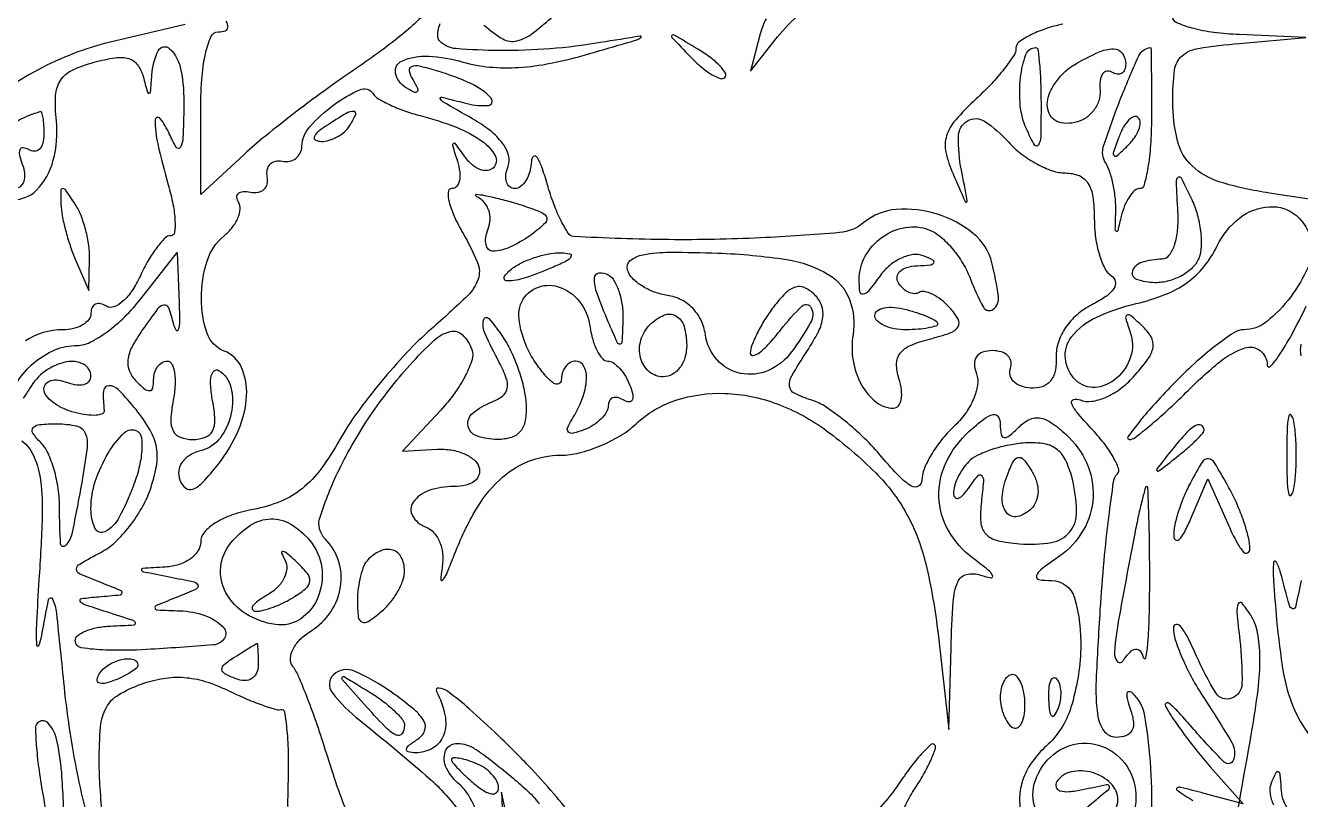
# Model space of a CAD drawing. Extents: x 21 to 741, y 101 to 447.
# Drawn here: x 573.8 to 655.2, y 359 to 408.4 of the extents above; entities that cross this region are included whole.
import ezdxf

# ---------------------------------------------------------------- set-up
doc = ezdxf.new("R2010")
doc.units = 0

msp = doc.modelspace()

# ---------------------------------------------------------------- linework, layer by layer
for points in [[(656.833338, 397.152787), (653.166669, 397.715155, -0.033925), (650.020887, 398.418652, -0.118347), (648.231458, 399.45139, -0.144126), (647.301645, 401.054892, -0.059872), (647, 403.564947, -0.030278), (647.1216, 405.571146, -0.185333), (647.598849, 406.471127, -0.142118), (648.629816, 406.949405, -0.015549), (651.25, 407.267795), (655.5, 407.650586), (651.25, 407.825293, -0.021579), (649.62123, 407.962818, -0.034216), (648.248438, 408.235086, -0.037502), (647.253982, 408.585926, -0.297505), (647, 408.975, -0.295966), (647.219351, 409.313108, -0.075756), (647.879155, 409.494697, -0.05128), (648.862969, 409.509332, -0.027457), (650.067131, 409.336574, 0.046482), (651.664783, 409.16901, 0.065072), (653.088419, 409.338299, 0.06126), (654.483002, 409.880306, 0.035912), (655.997899, 410.840326, -0.009535)], [(600.020911, 410.070081, -0.061221), (598.128183, 408.061488, -0.025234), (595.129679, 405.818038, 0.008704), (593.155766, 404.440514, 0.006731), (591.052156, 402.873763, 0.006812), (589.127338, 401.357432, 0.016209), (587.75, 400.165689), (585, 397.625818), (585, 402.812909, -0.016936), (585.072656, 404.957345, -0.036358), (585.304098, 406.594689, -0.048042), (585.654342, 407.691414, -0.299957), (586.122445, 408, 0.085273), (586.569776, 408.07685, 0.30398), (586.734774, 408.298312, 0.159621), (586.632253, 408.673916, 0.02743)], [(603.070452, 408.436242, 0.051364), (604.272102, 407.554704, 0.19687), (605.17231, 407.426448, 0.107986), (606.228628, 407.952941, 0.010753), (608.405469, 409.782857, -0.017302)], [(621.062641, 408.830649, 0.061209), (620.691414, 407.88323), (620.079885, 405.5), (621.789942, 407.675151, -0.055827), (623.243991, 409.151479, -0.098139)], [(584, 408.473302), (579.147247, 407.320564, 0.03444), (576.894806, 406.618684, 0.029422), (574.633966, 405.582496, 0.029531), (572.519844, 404.293223, 0.035534)], [(640, 408.5, 0.026306), (638.850912, 408.183459, 0.038165), (637.88125, 407.776122, 0.042944), (637.190631, 407.343307, 0.235498), (637, 406.961014, -0.146643), (636.857595, 406.485906, -0.020758), (636.254684, 405.648364, -0.022185), (635.434323, 404.69355, -0.017243), (634.462752, 403.728269, 0.02582), (633.135435, 402.363532, 0.105589), (632.574927, 401.360232, 0.130028), (632.533229, 400.330374, 0.048063), (632.985753, 398.9378, 0.000684), (633.754633, 397.176522, 0.422022), (633.847357, 397.141713, 0.343131), (633.898185, 397.241737, 0.000624), (633.51933, 399.188715, -0.052473), (633.329928, 401.321246, -0.259987), (633.911917, 402.326075, -0.290726), (635.002777, 402.294706, -0.06023), (636.521341, 400.976419, 0.045339), (637.341976, 400.220128, 0.038979), (638.326536, 399.580573, 0.040821), (639.319381, 399.141276, 0.083939), (640.154988, 399, -0.096866), (641.022878, 398.830269, -0.157343), (641.593164, 398.351496, -0.107963), (641.907631, 397.476978, -0.032537), (642, 396.059017, 0.034102), (642.080239, 394.883915, 0.039072), (642.319734, 393.784341, 0.04276), (642.669339, 392.90401, 0.139322), (643.088456, 392.445331, -0.211194), (643.339186, 392.079586, -0.196615), (643.247019, 391.633166, -0.094719), (642.738387, 391.119782, -0.032907), (641.838456, 390.585969, 0.05987), (640.898037, 389.957409, 0.065482), (640.1652, 389.140548, 0.070156), (639.70724, 388.217077, 0.08869), (639.571277, 387.275267, -0.057077), (639.496933, 386.353572, -0.124014), (639.195735, 385.715915, -0.147082), (638.669333, 385.362946, -0.09372), (637.931147, 385.28014, -0.068061), (637.308943, 385.413473, -0.10799), (636.849707, 385.702774, -0.139366), (636.625, 386.098397, -0.152671), (636.652902, 386.537861, 0.140118), (636.690758, 386.967006, 0.152547), (636.492917, 387.33508, 0.121383), (636.074011, 387.582358, 0.073046), (635.5, 387.666667, 0.080046), (634.876986, 387.566284, 0.164155), (634.486405, 387.272488, 0.163757), (634.353095, 386.801531, 0.079573), (634.483506, 386.182386, -0.133673), (634.554765, 385.476701, -0.060746), (634.29047, 384.579511, -0.053904), (633.759465, 383.642388, -0.049426), (633.026539, 382.810098, 0.036463), (632.251058, 381.974128, 0.035214), (631.595296, 381.024972, 0.03732), (631.140777, 380.10662, 0.096542), (631, 379.38432, -0.273905), (630.781351, 379.01513, -0.263329), (630.344924, 379.021049, -0.069478), (629.56675, 379.634102, -0.016325), (628.45608, 380.869827, 0.024392), (627.339738, 382.072274, 0.022977), (626.089969, 383.185758, 0.023634), (624.891652, 384.06792, 0.070114), (623.973548, 384.508395, -0.035944), (622.871587, 384.947496, -0.260957), (622.55729, 385.397932, -0.158571), (622.702295, 386.059324, -0.012423), (623.666122, 387.61319, 0.026951), (624.400116, 388.877045, 0.085017), (624.691124, 389.809089, 0.127301), (624.599966, 390.563625, 0.103348), (624.1524, 391.2476, 0.090622), (623.526537, 391.680059, 0.182242), (622.936082, 391.717526, 0.124024), (622.307229, 391.337192, 0.033148), (621.53555, 390.446253, 0.022049), (620.971446, 389.627738, 0.023358), (620.49318, 388.777962, 0.023791), (620.152569, 388.011845, 0.090549), (620.054039, 387.5, 0.471792), (620.229146, 387.352896, 0.118994), (620.621719, 387.528125, 0.044642), (621.248451, 388.107231, 0.017964), (622, 389, -0.033638), (623.352414, 390.508024, -0.512312), (623.940007, 390.404494, -0.247857), (623.905584, 389.459906, -0.027263), (622.683903, 387.582389, -0.132578), (621.214354, 386.40418, -0.154359), (619.440571, 386.215653, -0.162026), (617.941992, 387.077016, -0.147513), (617.188507, 388.698723, 0.075617), (616.913985, 389.608754, 0.082084), (616.386179, 390.367592, 0.083163), (615.648914, 390.908902, 0.080377), (614.766835, 391.188507, -0.05282), (613.927773, 391.404631, -0.052382), (613.150102, 391.792166, -0.057217), (612.544627, 392.283079, -0.114726), (612.226294, 392.8061, -0.310505), (612.40142, 393.406439, -0.125482), (613.21505, 393.784689, -0.046321), (614.91849, 393.943455, -0.009108), (617.994107, 393.888531, -0.028637), (622.381051, 393.477908, -0.098306), (625.059402, 392.510629, -0.167374), (626.383876, 390.927167, -0.132594), (626.610806, 388.693473, 0.081935), (626.61263, 387.037392, 0.084663), (627.148773, 385.489965, 0.098883), (628.073466, 384.391193, 0.170136), (629.189832, 384, 0.230802), (629.500764, 384.151603, 0.120915), (629.681555, 384.553403, 0.078265), (629.697349, 385.16209, 0.044294), (629.536841, 385.883925, -0.075537), (629.388768, 386.822075, -0.167463), (629.617786, 387.499319, -0.129532), (630.272706, 388.002617, -0.037942), (631.486974, 388.407375, 0.020955), (632.814831, 388.800457, 0.170136), (633.305767, 389.186819, 0.280539), (633.315561, 389.67703, 0.054791), (632.767521, 390.418489, 0.039383), (632.232274, 390.913224, 0.052414), (631.67232, 391.26634, 0.063413), (631.170648, 391.438869, 0.189218), (630.819098, 391.378728, -0.147721), (630.511078, 391.300035, -0.097739), (630.153703, 391.386752, -0.081665), (629.801072, 391.625872, -0.064684), (629.510081, 391.983688, -0.167593), (629.421875, 392.375422, -0.180003), (629.597874, 392.724649, -0.118685), (630.043559, 392.974841, -0.057977), (630.690983, 393.078947, 0.011652), (631.543348, 393.13607, 0.235345), (631.757949, 393.268381, 0.442953), (631.708796, 393.440651, 0.020591), (631.0872, 393.716547, 0.129059), (630.447233, 393.79362, 0.07409), (629.696607, 393.573907, 0.065806), (628.953858, 393.104003, 0.061055), (628.3372, 392.44647, -0.010228), (627.590971, 391.468567, -0.17847), (627.254552, 391.264478, -0.43331), (627.049316, 391.412772, -0.03184), (627, 392.186426, -0.127069), (627.388286, 393.689616, -0.111106), (628.469613, 394.905553, -0.113087), (629.950105, 395.52697, -0.135468), (631.449856, 395.380868, -0.085471), (632.171252, 394.951443, -0.041019), (632.932315, 394.184185, -0.03909), (633.614767, 393.230698, -0.044969), (634.104583, 392.224927, 0.034275), (634.928274, 390.437614, 0.460455), (635.550566, 390.306667, 0.269467), (635.885043, 391.123297, 0.02706), (635.467562, 393.273222, 0.160304), (634.296558, 395.125297, 0.096545), (631.989918, 396.375236, 0.095813), (629.366353, 396.673118, 0.154906), (627.30216, 395.835807, -0.152975), (625.742671, 395.19636, -0.009531), (620.70641, 394.861101, -0.014104), (614.849475, 394.748615, -0.012651), (608.778592, 394.95695, -0.239112), (608.445618, 395.151604, -0.026382), (607.993441, 395.942042, -0.027607), (607.530743, 397.001774, -0.018846), (607.11878, 398.25, 0.014585), (606.749517, 399.401731, 0.065507), (606.42954, 400.03125, 0.469602), (606.223498, 400.050185, 0.185298), (606.090188, 399.75, -0.053002), (605.983938, 399.080528, -0.070318), (605.741962, 398.514063, -0.087654), (605.4081, 398.132615, -0.170875), (605.031385, 398, -0.174272), (604.708276, 398.116145, -0.149505), (604.508125, 398.419104, -0.104646), (604.471833, 398.880576, -0.059159), (604.61026, 399.426736, 0.165453), (604.637131, 400.12486, 0.088953), (604.244909, 400.902965, 0.065483), (603.460312, 401.703859, 0.036902), (602.328875, 402.46327, -0.001381), (600.45096, 403.538793, -0.18149), (600.285021, 403.740324, -0.59377), (600.373308, 403.836649, -0.002807), (602, 403.424139, 0.085271), (603.348647, 403.31081, 0.620153), (603.526998, 403.764857, 0.101912), (602.272385, 404.682977, 0.033633), (600.124771, 405.494739, 0.016038), (598.967252, 405.805231, 0.140294), (598.441768, 405.779582, 0.390349), (598.29436, 405.509073, 0.077202), (598.529279, 404.952625, -0.021123), (598.839479, 404.399795, -0.315004), (598.809928, 404.191958, -0.33244), (598.609156, 404.155975, -0.022259), (598.067376, 404.458359, -0.205517), (597.430463, 405.366094, -0.353926), (597.827951, 406.141119, -0.118545), (599.522805, 406.450547, -0.056031), (601.727946, 406.078024, 0.04694), (603.429067, 405.758817, 0.038587), (605.277425, 405.731938, 0.033688), (607.339363, 406.001393, 0.021528), (609.687619, 406.576904, 0.000582), (612.798818, 407.486912, 0.113249), (613.082593, 407.646114, 0.746469), (613.042044, 407.730385, 0.001116), (610.5, 407.313923, -0.021523), (607.281902, 406.920724, -0.021838), (604.057542, 406.808235, -0.017571), (601.29035, 406.929887, -0.17844), (600.262692, 407.403975, -0.167406), (600.136123, 407.66356, -0.067385), (600.141177, 408.063372, -0.056513), (600.265737, 408.531391, -0.045169)], [(573.046925, 397.313412, 0.214959), (574.528687, 397.9005, 0.13041), (575.598862, 399.810435, 0.087352), (575.792814, 402.320586, -0.034897), (575.74827, 403.946974, -0.132932), (576.052073, 404.906278, -0.142179), (576.784546, 405.545239, -0.042072), (578.196107, 406.061712, -0.028899), (579.552058, 406.349139, -0.109044), (580.413143, 406.292112, -0.165346), (580.970503, 405.90166, -0.09338), (581.330105, 405.149103, 0.003603), (581.60323, 404.149604, 0.387008), (581.712972, 404.081056, 0.340065), (581.806267, 404.184259, 0.003309), (581.883999, 405.25, -0.096391), (582.293904, 406.801, -0.512481), (583.019282, 406.927807, -0.155478), (583.742957, 405.56519, -0.049657), (583.929715, 403.25, -0.0061), (583.867938, 401.254037, -0.111763), (583.702248, 400.645286, -0.581805), (583.444099, 400.637905, -0.034928), (583, 401.5, 0.068473), (582.403394, 402.489469, 0.699231), (582.098374, 402.385351, 0.062081), (582.256376, 400.850329, 0.013182), (582.930194, 398.243398, -0.020735), (583.23174, 396.99952, -0.036747), (583.361051, 395.952748, -0.046431), (583.328733, 395.207639, -0.374878), (583.090709, 395, 0.200447), (582.72176, 394.845899, 0.03294), (582.204973, 394.249061, 0.031812), (581.658561, 393.422615, 0.023267), (581.156262, 392.443612, -0.03967), (580.637532, 391.509297, -0.063271), (580.041143, 390.818938, -0.088752), (579.464256, 390.461357, -0.237156), (578.995747, 390.502629, 0.083047), (578.615294, 390.658065, 0.161702), (578.292501, 390.626172, 0.181969), (578.077886, 390.414239, 0.108342), (578, 390.059017, -0.166206), (577.861892, 389.65502, -0.095335), (577.47125, 389.311086, -0.076258), (576.888489, 389.078606, -0.056901), (576.2, 389, 0.147081), (573.815588, 388.283085, 0.159991)], [(573.346462, 385.728159, -0.079618), (574.334384, 386.872822, -0.075171), (575.702674, 387.711359, -0.10027), (577.127522, 388, 0.120247), (577.950162, 388.200742, 0.038249), (579.029813, 388.870355, 0.035658), (580.16134, 389.829041, 0.032962), (581.177522, 390.96291), (583.5, 393.92582), (583.623159, 390.71291, -0.009669), (583.644947, 389.564884, -0.060972), (583.573758, 388.985001, -0.661329), (583.443566, 388.964224, -0.078561), (583.282038, 389.342413, 0.024046), (582.962523, 390.394145, 0.363411), (582.656527, 390.573693, 0.191772), (582.2538, 390.32929, 0.008846), (581.293149, 389.008142, 0.03152), (580.62555, 387.91434, 0.090601), (580.360158, 387.069185, 0.128489), (580.453879, 386.363424, 0.099779), (580.884271, 385.715729, 0.024328), (581.430958, 385.219801, 0.193225), (581.75, 385.118882, 0.329629), (581.94269, 385.285248, 0.055496), (582, 385.8, -0.070073), (582.064592, 386.258622, -0.08589), (582.253015, 386.6475, -0.100137), (582.532871, 386.907499, -0.138125), (582.861328, 387, -0.285831), (583.156008, 386.816555, -0.076393), (583.329256, 386.265625, -0.053628), (583.365641, 385.458177, -0.031701), (583.244751, 384.5, 0.033042), (583.093704, 383.276412, 0.131269), (583.245919, 382.541678, 0.192569), (583.700294, 382.139132, 0.086341), (584.5, 382, 0.085981), (585.29738, 382.13814, 0.191187), (585.752632, 382.538148, 0.132054), (585.907386, 383.265992, 0.033962), (585.761034, 384.469738, -0.027972), (585.638968, 385.382426, -0.068119), (585.678915, 386.058668, -0.162929), (585.865537, 386.386091, -0.332306), (586.144457, 386.410721, -0.198546), (586.926732, 385.326981, -0.110676), (586.947868, 383.672895, -0.10615), (586.253423, 382.114439, -0.172769), (585.069197, 381.307844, 0.065562), (584.328489, 381.006213, 0.105844), (583.82246, 380.554673, 0.12759), (583.60288, 380.000946, 0.123149), (583.675887, 379.402241, 0.13228), (584.043304, 378.897726, 0.274286), (584.508645, 378.830764, 0.109598), (585.145245, 379.276464, 0.018788), (586.106691, 380.408506, 0.064444), (587.408827, 382.59164, 0.088921), (587.931876, 384.808315, 0.119586), (587.599327, 386.598248, 0.198199), (586.5, 387.638374, -0.222185), (585.414344, 388.764458, -0.082274), (585.041986, 390.991371, -0.076838), (585.407881, 393.381983, -0.144193), (586.48899, 394.990862, 0.052224), (587.016802, 395.53115, 0.065679), (587.375113, 396.131356, 0.079431), (587.518711, 396.697276, 0.162288), (587.41466, 397.138083, -0.116912), (587.306885, 397.462427, -0.245286), (587.405837, 397.701093, -0.168168), (587.707182, 397.815716, -0.058776), (588.17567, 397.774777, 0.093083), (588.661871, 397.765562, 0.143575), (589.037541, 397.947903, 0.151664), (589.242209, 398.295078, 0.107674), (589.25, 398.75, -0.095813), (589.247092, 399.207647, -0.145376), (589.427273, 399.559375, -0.150247), (589.764818, 399.748355, -0.10457), (590.204545, 399.75, 0.099751), (590.667519, 399.747315, 0.115596), (591.068608, 399.92798, 0.116962), (591.344436, 400.26592, 0.10388), (591.454545, 400.706953, -0.174995), (591.953205, 401.940636, -0.050722), (593.494743, 403.344897, -0.054188), (595.149507, 404.312678, -0.366305), (595.993666, 404.068729, 0.112132), (596.345858, 403.733825, 0.024874), (597.085639, 403.341917, 0.024651), (598.00581, 402.965671, 0.021581), (599, 402.662811, -0.030322), (601.307268, 401.915661, -0.061555), (602.981401, 401.008135, -0.113876), (603.778776, 400.10688, -0.332206), (603.666667, 399.333333, -0.172858), (603.289462, 399.154338, -0.117198), (602.813543, 399.217816, -0.088638), (602.306565, 399.523607, -0.059034), (601.851295, 400.02896, 0.004356), (601.254546, 400.857659, 0.384177), (601.116775, 400.886219, 0.347138), (601.062404, 400.747431, 0.00409), (601.374283, 399.75, -0.046583), (601.522889, 399.079574, -0.082047), (601.500996, 398.514063, -0.125595), (601.319905, 398.141369, -0.220631), (601.015126, 398, 0.397956), (600.786792, 397.78407, 0.075797), (600.846677, 397.158791, 0.045621), (601.171196, 396.235419, 0.022974), (601.736554, 395.136309, -0.0303), (602.656452, 393.28167, -0.182535), (602.697409, 392.225643, -0.121956), (602.035441, 391.181529, -0.010626), (599.70142, 389.042706, 0.024195), (598.136153, 387.52821, 0.015731), (596.472592, 385.639277, 0.015826), (594.961967, 383.688571, 0.028821), (593.875453, 381.992188, -0.030734), (592.664055, 380.116643, -0.064195), (591.464559, 378.862535, -0.072801), (590.091623, 378.050543, -0.050869), (588.364077, 377.540478, 0.035213), (587.010264, 377.186355, 0.057255), (585.936605, 376.680077, 0.075106), (585.235153, 376.083305, 0.180918), (585, 375.454687, -0.148248), (584.828352, 374.888487, -0.09192), (584.339915, 374.386811, -0.077024), (583.611346, 374.0243, -0.061955), (582.75, 373.863818, 0.002004), (581.281131, 373.769005, 0.508927), (581.221543, 373.674129, 0.253112), (581.351401, 373.566018, 0.001378), (583, 373.239213, -0.005494), (584.581263, 372.912205, -0.251892), (584.82509, 372.703293, -0.399515), (584.727165, 372.465962, -0.009146), (583.5, 371.94568, 0.003166), (582.168045, 371.399668, 0.362262), (582.086643, 371.243429, 0.34026), (582.225912, 371.126113, 0.00301), (583.690983, 371.070285, -0.077373), (585.266956, 370.772899, -0.11491), (586.444858, 370.018295, -0.346293), (586.51824, 369.325179, -0.236782), (585.809017, 368.895663, -0.00533), (581.54239, 368.601321, -0.022085), (578.960079, 368.565025, -0.032639), (577.378413, 368.71632, -0.367914), (577, 369.160977, -0.230808), (577.160427, 369.489997, -0.067152), (577.660938, 369.782818, -0.052463), (578.388325, 370.00021, -0.035343), (579.25, 370.09968, 0.003158), (580.746331, 370.175444, 0.47836), (580.833864, 370.297662, 0.25058), (580.685939, 370.452707, 0.001977), (579, 371, -0.004695), (577.559989, 371.476127, -0.193978), (577.316522, 371.686204, -0.520046), (577.40432, 371.853448, -0.010872), (578.5, 371.970605, 0.003213), (579.877383, 372.096578, 0.37912), (579.989998, 372.217847, 0.312397), (579.889553, 372.370516, 0.002708), (578.522304, 372.913242, -0.01167), (577.261509, 373.44006, -0.316856), (577.086187, 373.733896, -0.247791), (577.288347, 374.055255, -0.008019), (578.66712, 374.821848, 0.066955), (579.551535, 375.460083, 0.036537), (580.454404, 376.451002, 0.035659), (581.239347, 377.611732, 0.047007), (581.770939, 378.772761, 0.038288), (582.176628, 380.304623, 0.088979), (582.182384, 381.48841, 0.088976), (581.776328, 382.600414, 0.038284), (580.876123, 383.904654, 0.020372), (579.76376, 385.169363, 0.211662), (579.138428, 385.427502, 0.395157), (578.792124, 385.086066, 0.042326), (578.847392, 383.85256, -0.33393), (578.729667, 383.644639, -0.085271), (578.329425, 383.546313, -0.053304), (577.713827, 383.568327, -0.028389), (576.965813, 383.719191, -0.044379), (576.213629, 383.989061, -0.055066), (575.577458, 384.373172, -0.065214), (575.142067, 384.80688, -0.165767), (575, 385.22362, -0.179936), (575.122333, 385.552548, -0.148301), (575.440625, 385.753976, -0.102119), (575.925703, 385.786151, -0.057339), (576.5, 385.638374, 0.055937), (577.074366, 385.488865, 0.100118), (577.559375, 385.516384, 0.147206), (577.877514, 385.710807, 0.184534), (578, 386.031385, 0.280976), (577.532586, 386.797487, 0.169573), (576.444813, 386.949882, 0.107418), (575.08464, 386.357455, 0.105032), (574.080099, 385.25, -0.02502), (573.684573, 384.642917, -0.089031)], [(645.658207, 357.641955, 0.023487), (645.607588, 361.011481, 0.02599), (645.22263, 364.374964, 0.170103), (644.416009, 365.841328, 0.204689), (644.20471, 365.913021, 0.364072), (644.081609, 365.792453, 0.088082), (644.1136, 365.384339, 0.022649), (644.309286, 364.75, -0.053624), (644.497594, 363.971643, -0.154566), (644.401255, 363.431432, -0.188527), (644.031838, 363.110726, -0.085772), (643.391122, 363, -0.248689), (642.626742, 363.405249, -0.118615), (642.223657, 364.477141, -0.041676), (642.136786, 366.633782, -0.005732), (642.381901, 371.126061, -0.005868), (642.627476, 374.279855, -0.008789), (642.922567, 377.026581, -0.004488), (643.231975, 379.329131, -0.16211), (643.46854, 379.801874, 0.29516), (643.545433, 380.160209, 0.03991), (643.20009, 380.889176, 0.035578), (642.599634, 381.779551, 0.022438), (641.782673, 382.731334, -0.014232), (640.904008, 383.721658, -0.081731), (640.54806, 384.323403, -0.454294), (640.665349, 384.547723, -0.151798), (641.086623, 384.520254, 0.126752), (641.825803, 384.435435, 0.067451), (642.718495, 384.685006, 0.058476), (643.646019, 385.221167, 0.04861), (644.489467, 385.988362, 0.024494), (645.422069, 387.126219, 0.119254), (645.744494, 387.888359, 0.177685), (645.618403, 388.54802, 0.070849), (645.029193, 389.273629, 0.011065), (644.313685, 389.90776, 0.32376), (644.083883, 389.92545, 0.340313), (644.003634, 389.71567, 0.011611), (644.29338, 388.823113, -0.16229), (644.317059, 387.279649, -0.136697), (643.419733, 385.904473, -0.160571), (642.057268, 385.324381, -0.220863), (640.824836, 385.775164, -0.169367), (640.156805, 387.158625, -0.197708), (640.55199, 388.553473, -0.118825), (642.118565, 389.788979, -0.049893), (644.673558, 390.668548, 0.036258), (646.500928, 391.2425, 0.060645), (647.914382, 392.010925, 0.067482), (648.997927, 393.028186, 0.058601), (649.832706, 394.344679, -0.114686), (651.260914, 396.12381, -0.153913), (653.183813, 396.848855, -0.190684), (654.8857, 396.281657, -0.172645), (655.827437, 394.675596, -0.148846)], [(655.652021, 393.044104, -0.061125), (654.52538, 391.097782, -0.061559), (652.985881, 389.509456, -0.171154), (651.541179, 389, 0.146708), (650.908594, 388.810307, 0.018492), (649.733309, 387.971875, 0.020441), (648.383071, 386.840321, 0.015659), (647, 385.5, 0.008576), (645.741971, 384.15669, 0.016361), (644.786067, 383.028125, 0.014778), (644.141748, 382.163607, 0.606837), (644.22691, 382, 0.164913), (644.597516, 382.125653, 0.009587), (645.545501, 382.88125, 0.013717), (646.651806, 383.850674, 0.009604), (647.846154, 385, -0.024678), (650.00217, 386.953086, -0.090548), (651.606497, 387.842291, -0.25425), (652.570138, 387.674445, -0.222408), (653.031272, 386.75, 0.66387), (653.237426, 386.669172, 0.046536), (653.775861, 387.335938, 0.022559), (654.57434, 388.664376, 0.009733), (655.522129, 390.5, -0.012407)], [(594.492843, 357.776115, -0.019374), (593.017959, 362, 0.00834), (592.433914, 363.799222, 0.009783), (591.818693, 365.483979, 0.008836), (591.247517, 366.884014, 0.057848), (590.870714, 367.541204, -0.17577), (590.72394, 368.036341, -0.105819), (590.889617, 368.633445, -0.079988), (591.351415, 369.252206, -0.052991), (592.050841, 369.799678, 0.105477), (593.299709, 371.006853, 0.110515), (593.921011, 372.598983, 0.114719), (593.793931, 374.256549, 0.120691), (592.946996, 375.653004, -0.281517), (592.610971, 377.046823, -0.035099), (593.82442, 380.063596, -0.035936), (595.820228, 383.513714, -0.032945), (598.343091, 386.75, -0.023624), (599.877243, 388.315596, -0.125725), (600.921218, 388.883437, -0.261062), (601.692457, 388.676041, -0.111903), (602.291907, 387.75, -0.165569), (602.307291, 387.094202, -0.042156), (601.898174, 386.095995, -0.038316), (601.208999, 384.971483, -0.030759), (600.307585, 383.874665), (597.86469, 381.249329), (600.093611, 381.374665, -0.05354), (600.97745, 381.329721, -0.060937), (601.791768, 381.095995, -0.070208), (602.418558, 380.719072, -0.14183), (602.744599, 380.25, -0.154763), (602.753729, 379.757716, -0.156184), (602.477279, 379.352248, -0.110147), (601.91883, 379.087215, -0.055984), (601.14235, 379, 0.08024), (599.560853, 378.744555, 0.160253), (598.554194, 377.998055, 0.290895), (598.511757, 377.128161, 0.173451), (599.32611, 376.428354, -0.1198), (599.877418, 376.047229, -0.090531), (600.261523, 375.416347, -0.07794), (600.436147, 374.600087, -0.059187), (600.378403, 373.685417, 0.035151), (600.310111, 373.072759, 0.700484), (600.430832, 373.023216, 0.085154), (600.691281, 373.431139, 0.008682), (601.1194, 374.5, -0.038035), (602.484209, 377.401753, -0.074065), (604.056702, 379.413179, -0.093026), (605.875109, 380.588716, -0.097399), (607.966426, 381, 0.061622), (609.140102, 381.1452, 0.037111), (610.473152, 381.5875, 0.036675), (611.753063, 382.234229, 0.052256), (612.769625, 383, -0.108369), (615.303099, 384.498488, -0.088867), (618.423754, 384.941322, -0.080873), (621.764178, 384.272178, -0.069244), (624.920474, 382.558672, -0.036716), (628.055402, 379.869389, -0.071826), (630.029468, 377.245284, -0.067653), (631.25026, 374.064376, -0.029387), (632.029715, 369.593189), (632.726352, 363.5), (632.863176, 368.718615, -0.009355), (632.994661, 371.64365, -0.08107), (633.285121, 372.910294, -0.242673), (633.844351, 373.388495, -0.140242), (634.75, 373.345572, 0.0364), (635.40498, 373.176053, 0.606941), (635.512583, 373.31462, 0.116488), (635.233291, 373.672504, 0.008725), (634.25, 374.433661, -0.103652), (632.689488, 376.20239, -0.121946), (632.087071, 378.348357, -0.11977), (632.551924, 380.557229, -0.09766), (634, 382.5, -0.017412), (634.969652, 383.31796, -0.111012), (635.547046, 383.593184, -0.330659), (635.86869, 383.451473, -0.130004), (636, 382.954988, 0.041756), (636.052446, 382.328074, 0.326586), (636.25, 382.135538, 0.212855), (636.578139, 382.229272, 0.02193), (637.186346, 382.786346, -0.079493), (637.858893, 383.273366, -0.155897), (638.504886, 383.376813, -0.114114), (639.231008, 383.088674, -0.032651), (640.186346, 382.331359, -0.10571), (641.521755, 380.478858, -0.117156), (641.917776, 378.311276, -0.118352), (641.296159, 376.214023, -0.109441), (639.777494, 374.556704, 0.009273), (638.59047, 373.692032, 0.154182), (638.31146, 373.298505, 0.46156), (638.457551, 373.062385, 0.037987), (639.277494, 373, -0.335249), (640.734693, 371.899233, -0.077697), (641.132547, 368.64946, -0.066349), (640.508593, 364.919929, -0.135053), (638.925874, 362.432917, 0.051102), (638.055792, 361.466744, 0.067363), (637.491703, 360.425488, 0.071219), (637.244711, 359.319704, 0.066709), (637.309158, 358.163078, -0.082391)], [(655.170283, 388.073669, 0.091722), (655.176676, 387.332866, 0.108369)], [(573.598364, 381.918365, -0.118419), (574.37874, 380.875326, -0.071262), (574.784513, 379.376024, -0.038834), (574.888074, 377.045005, -0.008573), (574.686446, 373.045921, 0.004441), (574.527736, 370.342442, 0.024813), (574.527532, 368.891614, 0.785792), (574.666349, 368.86502, 0.064648), (574.862028, 369.5, -0.009571), (575.302547, 371.803513, -0.730879), (575.555308, 371.828974, -0.075656), (575.793565, 370.925586, -0.001527), (576.283832, 366.218741, 0.013841), (576.674265, 363.195, 0.012971), (577.238285, 360.130846, 0.013062), (577.880112, 357.439385, 0.042704)], [(655.19739, 373, -0.00436), (654.82443, 371.3029, -0.455212), (654.637154, 371.202674, -0.239612), (654.43914, 371.42064, -0.002414), (653.880896, 373.5, 0.058887), (653.606605, 374.196643, 0.746328), (653.435675, 374.16124, 0.038599), (653.427463, 373.007108, 0.004783), (653.627477, 370.5, 0.018891), (654.054764, 367.152412, 0.057099), (654.686465, 364.94568, 0.064499), (655.753683, 363.089061, 0.02927)], [(650.479744, 354.500228, -0.00028), (652.031014, 363.288648, 0.013598), (652.442055, 366.044166, 0.03212), (652.559604, 368.116414, 0.043878), (652.410734, 369.674579, 0.095474), (651.974362, 370.788648, 0.030733), (651.424131, 371.551058, 0.559798), (651.180852, 371.517653, 0.126941), (651.09385, 370.982407, 0.006386), (651.27957, 369.205972, -0.033505), (651.418635, 366.424501, -0.308676), (650.756793, 365.489196, -0.355993), (649.75716, 365.829172, -0.037318), (648.520521, 368.179475, 0.015749), (647.961746, 369.362545, 0.052076), (647.492379, 370.083971, 0.265826), (647.214521, 370.191837, 0.36496), (647.045731, 370, 0.085292), (647.161388, 369.226758, 0.022769), (647.60637, 368.059375, 0.022395), (648.241918, 366.758631, 0.021424), (649, 365.5, -0.0138), (650.760314, 362.675695, -0.213678), (650.88147, 361.565844, -0.559261), (650.288074, 361.421476, -0.020133), (648.35429, 363.5, 0.008978), (647.40735, 364.564469, 0.033818), (646.759368, 365.178125, 0.356939), (646.577347, 365.179017, 0.353228), (646.539019, 365, 0.031411), (646.971621, 364.26332, 0.010524), (647.691957, 363.2432, 0.010425), (648.53868, 362.144797, 0.011727), (649.398766, 361.125789), (651.5, 358.751578), (649, 359.423538, 0.002992), (647.523668, 359.810896, 0.207392), (647.275916, 359.771327, 0.543985), (647.274904, 359.62685, 0.005612), (648.293831, 358.97353, -0.128904)], [(578.755183, 357.930955, -0.011832), (578.589255, 359.765091, -0.01495), (578.52683, 361.467082, -0.023046), (578.613631, 363.673446, -0.103635), (578.983272, 364.90343, -0.134159), (579.762303, 365.714591, -0.049491), (581.20971, 366.395954, -0.044284), (582.618059, 366.759408, -0.05885), (583.938108, 366.820815, -0.056983), (585.268556, 366.571943, -0.038228), (586.70971, 366.00436, 0.011375), (587.822898, 365.495372, 0.015052), (588.859588, 365.086103, 0.012396), (589.732261, 364.795834, 0.126402), (590.110163, 364.778875, -0.428353), (590.344444, 364.617633, -0.015806), (590.495551, 363.434053, -0.020125), (590.580997, 361.885664, -0.011651), (590.5653, 360.021153, 0.014426), (590.559339, 357.943815, 0.044629)], [(608.779809, 357.848909, 0.011003), (607.528229, 359.389386, 0.014962), (605.909103, 361.18333, 0.010572), (603.989715, 363.103137, 0.009177), (602.129478, 364.822314, 0.026625), (600.761557, 365.915927, 0.121915), (600.183975, 366.145648, 0.612455), (600.035959, 365.932809, -0.071561), (600.580705, 364.433583, -0.134899), (600.500845, 363.158245, -0.176615), (599.823721, 362.321488, -0.139313), (598.690983, 362.015313, -0.053345), (598.233481, 362.07022, -0.398783), (598.123343, 362.236201, -0.189334), (598.277398, 362.488999, -0.021092), (598.842391, 362.88143, 0.156217), (599.286175, 363.412643, 0.227844), (599.249015, 364.011209, 0.093251), (598.612015, 364.773645, 0.017515), (597.162596, 365.884221, 0.051329), (594.818727, 367.214455, 0.296427), (593.479522, 366.994609, 0.393074), (593.385083, 365.855162, 0.058283), (595.166174, 364.064743, -0.01274), (599.652137, 360.308812, -0.0668), (601.75649, 357.884504, -0.438355)], [(576.322299, 357.022225, 0.010783), (576.13426, 360.75196, 0.043694), (575.773741, 362.996347, 0.137742), (575.24393, 363.920898, 0.412874), (574.586778, 363.916667, 0.208022), (574.454894, 363.577698, 0.010207), (574.528077, 362.350331, 0.015118), (574.693084, 360.859096, 0.010207), (574.967213, 359.169566, -0.017384), (575.364269, 356.478652, -0.306844)], [(602.562609, 358.335342, 0.043762), (602.081862, 359.325156, 0.084819), (601.51101, 359.990862, -0.103155), (600.676246, 361.039148, -0.201318), (600.603249, 362.086542, -0.297538), (601.255799, 362.597879, -0.150927), (602.319098, 362.367546, -0.029763), (602.920336, 361.98011, -0.00828), (603.814048, 361.302829, -0.008326), (604.801946, 360.501164, -0.008648), (605.75, 359.67692, -0.047267), (606.603525, 358.74848, -0.041527)], [(629.910835, 358.569251, -0.038961), (630.493707, 359.63074, 0.015313), (631.106291, 360.6312, 0.023848), (631.565071, 361.531902, 0.020457), (631.860986, 362.267405, 0.289451), (631.801277, 362.532056, 0.404476), (631.568127, 362.535946, 0.020167), (630.978975, 361.938525, 0.023116), (630.274083, 361.087719, 0.013477), (629.505416, 360.008058, -0.070152), (627.136537, 357.370732, -0.048444)], [(638.244733, 358.404482, -0.171497), (638.239494, 360.254993, -0.136135), (639.387821, 361.906899, -0.164053), (641.256191, 362.626236, -0.163415), (643.182102, 362.068968, -0.155932), (644.442213, 360.431169, -0.149174), (644.547704, 358.334046, 0.02088)], [(654.301987, 358.514063, -0.076911), (654.033726, 359.08084, -0.060942), (653.921053, 359.75, 0.010955), (653.864184, 360.597633, 0.254126), (653.734773, 360.792335, 0.426161), (653.566709, 360.736782, 0.017325), (653.283453, 360.0872, 0.129059), (653.20638, 359.447233, 0.07409), (653.426093, 358.696607, 0.065806)], [(604.959116, 356), (604.181514, 359.5), (604.340757, 356, 0.023728)]]:
    msp.add_lwpolyline(points, format="xyb")
for points in [[(616.22619, 406.421277, 0.025624), (616.922345, 405.765278, 0.040938), (617.585822, 405.288962, 0.049795), (618.133352, 405.030321, 0.289503), (618.430712, 405.097379, 0.342991), (618.465039, 405.371532, 0.056956), (618.120955, 405.824095, 0.042367), (617.515455, 406.357587, 0.024195), (616.704522, 406.899609, 0.001303), (615.199081, 407.798352, 0.342804), (615.057007, 407.780515, 0.406252), (615.05524, 407.650819, 0.001428)], [(638.6, 403.364663, -0.004935), (638.579685, 401.306373, -0.130314), (638.429219, 400.780951, -0.578391), (638.183079, 400.784898, -0.021579), (637.671823, 401.809448, -0.08092), (637.279008, 403.296783, -0.052848), (637.294793, 405.075188, -0.056959), (637.63873, 406.555655, -0.317225), (638.268615, 407, -0.378876), (638.400995, 406.882876, -0.007808), (638.502656, 405.93212, -0.014177), (638.576163, 404.758527, -0.00855)], [(644, 405.940983, -0.092775), (643.932205, 405.578756, -0.17123), (643.739416, 405.354102, -0.174383), (643.451261, 405.302524, -0.096649), (643.112905, 405.430221, 0.184628), (642.789383, 405.491914, 0.207201), (642.526665, 405.31778, 0.116206), (642.37324, 404.891479, 0.048668), (642.362905, 404.277553, -0.099739), (642.282389, 403.600669, -0.086829), (641.945666, 402.970044, -0.085232), (641.407919, 402.481904, -0.091062), (640.75, 402.214991, -0.072655), (640.035955, 402.173009, -0.12561), (639.477804, 402.36809, -0.14235), (639.126067, 402.784128, -0.105146), (639, 403.376986, -0.096404), (639.12806, 404.035, -0.054636), (639.514063, 404.752466, -0.051699), (640.080646, 405.416923, -0.058571), (640.75, 405.919901, -0.024131), (642.25698, 406.702841, -0.106505), (643.228094, 406.918672, -0.244157), (643.776895, 406.638201, -0.156098)], [(645.643743, 402.5, -0.015522), (645.583036, 400.774916, -0.025366), (645.41234, 399.321875, -0.022921), (645.174528, 398.224948, -0.340143), (644.882119, 398, 0.18865), (644.567286, 397.87683, 0.059787), (644.234329, 397.485937, 0.050038), (643.935215, 396.919858, 0.037816), (643.720261, 396.25, -0.003402), (643.489938, 395.315795, -0.527612), (643.403299, 395.284043, -0.248841), (643.338014, 395.41472, -0.002437), (643.369856, 396.5, 0.03293), (643.34293, 397.350918, 0.026713), (643.205676, 398.253681, 0.02748), (642.987905, 399.074809, 0.060795), (642.714845, 399.661467, -0.2213), (642.587932, 400.70097, -0.014643), (643.629165, 403.61321, -0.013559), (644.837498, 406.472999, -0.273041), (645.581175, 406.993677, -0.432646), (645.614286, 406.96351, -0.000323), (645.63304, 405.676268, -0.002825), (645.645046, 404.225094, -0.00169)], [(575, 401.440983, -0.065202), (574.927672, 400.888701, -0.137318), (574.709615, 400.519395, -0.191334), (574.386678, 400.388008, -0.1414), (574.011454, 400.492921, 0.1144), (573.674071, 400.606889, 0.32948), (573.474315, 400.487528, 0.155351), (573.443138, 400.131719, 0.036408), (573.618443, 399.551938, -0.062551), (573.764706, 398.958032, -0.10915), (573.713861, 398.455882, -0.151163), (573.479041, 398.125847, -0.164546), (573.106989, 398, -0.168963), (572.684657, 398.146911, -0.094659), (572.325178, 398.563021, -0.075326), (572.082095, 399.183503, -0.055812), (572, 399.916667, -0.072197), (572.153889, 400.976871, -0.113719), (572.604706, 401.773907, -0.093698), (573.431741, 402.393182, -0.037517), (574.75, 402.921053, -0.422875), (574.847711, 402.868399, -0.027273), (574.926563, 402.518848, -0.026732), (574.982098, 402.033294, -0.015109)], [(593, 402, 0.027275), (592.445888, 401.597454, 0.147021), (592.239151, 401.292684, 0.37991), (592.327599, 401.095709, 0.102799), (592.690983, 401.015313, 0.074131), (593.192374, 401.083483, 0.053889), (593.713662, 401.298248, 0.054031), (594.175433, 401.618541, 0.075854), (594.5, 402, 0.034464), (594.886554, 402.734105, 0.541951), (594.758161, 402.931144, 0.136158), (594.281145, 402.798791, 0.008108)], [(643.564293, 401.293128, 0.008399), (643.21821, 400.336218, 0.286372), (643.270328, 400.111181, 0.400052), (643.463552, 400.106486, 0.011214), (644.124088, 400.733333, 0.043285), (644.558688, 401.246577, 0.063152), (644.837219, 401.768815, 0.082976), (644.927901, 402.220211, 0.20742), (644.806872, 402.526461, 0.278911), (644.538684, 402.59249, 0.120343), (644.210949, 402.395085, 0.070189), (643.866277, 401.940734, 0.036269)], [(648.659562, 393.555215, -0.108248), (648.268083, 392.960373, -0.066419), (647.5924, 392.456844, -0.061831), (646.749643, 392.116043, -0.065287), (645.864718, 392, -0.086425), (644.72027, 392.199306, -0.400605), (644.447364, 392.744778, -0.249969), (645.022959, 393.31732, -0.067991), (646.333333, 393.524845, 0.229729), (646.776026, 393.751344, 0.081313), (647.116306, 394.398642, 0.058863), (647.315454, 395.360642, 0.035649), (647.333238, 396.524845, -0.002782), (647.236088, 398.449651, -0.226027), (647.349649, 398.71846, -0.493005), (647.53813, 398.682294, -0.0052), (648.211415, 397.305215, -0.043804), (648.567252, 396.350582, -0.037593), (648.774095, 395.298304, -0.039317), (648.814059, 394.308371, -0.082225)], [(576.085598, 397, 0.038039), (576.166597, 396.284166, 0.016709), (576.37688, 395.353125, 0.016424), (576.666878, 394.375582, 0.021159), (577, 393.5), (577.859429, 391.5), (577.914402, 393.5, 0.04208), (577.864773, 394.375422, 0.028709), (577.668473, 395.353125, 0.029001), (577.367678, 396.280859, 0.050598), (577, 397, 0.006504), (576.407458, 397.891247, 0.247646), (576.20135, 398, 0.411928), (576.073021, 397.87267, 0.011111)], [(606.97104, 396.321399, -0.426755), (606.983049, 395.821796, -0.04557), (605.991836, 394.991911, -0.043575), (604.708294, 394.258929, -0.103848), (603.643011, 394.015313, -0.202277), (603.363247, 394.127477, -0.145507), (603.199564, 394.426145, -0.094057), (603.188146, 394.886608, -0.050953), (603.336834, 395.435392, 0.082979), (603.456987, 396.025611, 0.087137), (603.375159, 396.61228, 0.093203), (603.107321, 397.104557, 0.113284), (602.693823, 397.426161, -0.141458), (602.540303, 397.559855, -0.609559), (602.58506, 397.637741, -0.040639), (603.10122, 397.571914, -0.008282), (604, 397.366541, -0.010879), (604.991741, 397.099564, -0.013384), (605.903993, 396.805845, -0.011826), (606.652027, 396.522652, -0.088856)], [(607.5, 393, -0.019739), (605.686554, 392.304162, -0.081911), (604.533606, 392.114008, -0.608383), (604.381869, 392.407129, -0.095694), (605, 393, -0.040566), (605.684071, 393.367204, -0.028934), (606.5, 393.668473, -0.029384), (607.317134, 393.865933, -0.053798), (608, 393.914402, -0.051935), (608.535375, 393.838733, -0.491407), (608.615423, 393.656114, -0.152377), (608.341871, 393.391929, -0.014925)], [(611.929715, 389.690983, -0.003282), (611.873019, 388.224154, -0.343362), (611.750168, 388.080266, -0.352087), (611.58405, 388.165583, -0.003353), (611, 389.5, -0.014943), (610.288301, 391.302905, -0.086739), (610.112913, 392.306306, -0.378432), (610.399772, 392.631038, -0.170953), (611, 392.5, -0.125173), (611.378939, 392.107776, -0.049915), (611.685604, 391.419912, -0.045307), (611.882619, 390.574959, -0.042673)], [(609.819551, 389.239784, 0.034054), (610.00217, 388.382129, 0.048537), (610.287125, 387.657937, 0.059408), (610.623812, 387.155681, 0.218787), (610.962562, 387, -0.150813), (611.32096, 386.889382, -0.057908), (611.719069, 386.544118, -0.050516), (612.092819, 386.041854, -0.043121), (612.381557, 385.448062, -0.036408), (612.556862, 384.868281, -0.155351), (612.525685, 384.512472, -0.32948), (612.325929, 384.393111, -0.1144), (611.988546, 384.507079, 0.073219), (611.610375, 384.670275, 0.149462), (611.290385, 384.658908, 0.188332), (611.078958, 384.479178, 0.12412), (611, 384.166006, -0.135659), (610.887221, 383.757985, -0.061946), (610.544118, 383.318698, -0.054745), (610.041693, 382.916869, -0.049745), (609.448062, 382.618443, -0.028569), (608.766915, 382.40079, -0.240157), (608.461576, 382.468822, -0.327754), (608.396607, 382.726765, -0.042962), (608.669942, 383.261454, 0.046733), (609.338699, 384.59432, 0.07693), (609.610975, 385.822953, 0.129987), (609.445354, 386.665951, 0.287088), (608.911516, 387, 0.13312), (608.563914, 386.905785, 0.100522), (608.267758, 386.640889, 0.087598), (608.068498, 386.244639, 0.072926), (608, 385.777494, -0.309905), (607.842269, 385.547453, -0.242334), (607.533175, 385.580584, -0.071), (607.02326, 386.031477, -0.023499), (606.410809, 386.823875, -0.044432), (605.846198, 387.804961, -0.043803), (605.46063, 388.874987, -0.047341), (605.295829, 389.872772, -0.109303), (605.407785, 390.620288, -0.194237), (606.368644, 391.651485, -0.187207), (607.794715, 391.746985, -0.151066), (609.143369, 390.818117, -0.132286)], [(632, 389.383369, -0.326917), (631.890445, 389.233718, -0.029396), (631.4125, 389.112615, -0.029316), (630.766644, 389.027671, -0.018041), (630, 389, -0.043375), (629.234359, 389.066544, -0.063112), (628.5875, 389.266249, -0.082769), (628.149557, 389.559898, -0.206609), (628, 389.90638, -0.24384), (628.157535, 390.210205, -0.106581), (628.5875, 390.392877, -0.070464), (629.233678, 390.424365, -0.040966), (630, 390.289749, -0.016817), (630.766387, 390.061542, -0.025621), (631.4125, 389.807757, -0.023188), (631.897136, 389.560437, -0.269386)], [(605.751833, 384.25, -0.052569), (605.699853, 383.212202, -0.13161), (605.395285, 382.52429, -0.149328), (604.817701, 382.132683, -0.074977), (603.937851, 382, -0.083384), (602.607558, 382.223403, -0.275023), (602.056516, 382.875959, -0.267556), (602.360945, 383.688724, -0.080961), (603.543124, 384.378175, 0.071873), (604.242071, 384.769051, 0.182775), (604.543863, 385.254904, 0.13743), (604.491251, 385.920535, 0.034857), (604.043124, 386.919422, -0.016849), (603.145383, 388.741916, -0.150284), (603.034705, 389.617965, -0.633933), (603.375377, 389.711567, -0.030334), (604.313982, 388.472506, -0.039514), (604.826446, 387.55345, -0.025372), (605.278369, 386.418486, -0.025473), (605.609551, 385.254812, -0.04286)], [(616, 388, -0.072314), (615.888136, 387.230589, -0.08892), (615.5625, 386.583333, -0.10214), (615.075754, 386.153209, -0.130775), (614.5, 386, -0.180027), (613.592457, 386.33771, -0.154548), (613.055706, 387.209943, -0.133222), (613.078216, 388.340638, -0.125809), (613.666667, 389.333333, -0.095046), (614.549586, 389.93204, -0.235594), (615.308755, 389.889179, -0.19625), (615.829766, 389.223484, -0.069236)], [(654.272364, 381, 0.008087), (654.298431, 379.38851, 0.039503), (654.399666, 378.482812, 0.611425), (654.546986, 378.439977, 0.142433), (654.705733, 378.75, 0.029693), (654.840649, 379.774707, 0.017887), (654.884498, 381, 0.017887), (654.840649, 382.225293, 0.029693), (654.705733, 383.25, 0.142433), (654.546986, 383.560023, 0.611425), (654.399666, 383.517188, 0.039503), (654.298431, 382.61149, 0.008087)], [(577.412653, 379.25, -0.005895), (576.798958, 376.070136, -0.129648), (576.382529, 375.230256, -0.67237), (576.063863, 375.339848, -0.01392), (576, 377.633333, 0.036124), (575.911467, 378.857136, 0.034008), (575.6475, 380.081042, 0.035851), (575.261253, 381.132366, 0.090658), (574.8, 381.8, -0.045591), (574.298062, 382.402887, -0.342462), (574.317774, 382.75, -0.196397), (574.727251, 382.956111, -0.01962), (575.845313, 383, -0.05484), (577.084801, 382.863643, -0.243595), (577.629099, 382.407951, -0.131236), (577.755174, 381.479109, -0.013198)], [(580.692266, 378.995677, -0.032984), (579.787151, 377.005695, -0.148514), (578.891732, 376.114363, -0.436365), (578.258009, 376.334745, -0.103671), (578, 377.565741, -0.079036), (578.278741, 379.318118, -0.055805), (579.105834, 381.136014, -0.064518), (580.126161, 382.43097, -0.344811), (580.961677, 382.523685, -0.228217), (581.219283, 382.120431, -0.049025), (581.237837, 381.267746, -0.041988), (581.062436, 380.181841, -0.029222)], [(646.872445, 381.25, 0.001576), (645.99236, 380.120493, 0.377591), (646, 380, 0.377591), (646.120493, 379.99236, 0.001576), (647.25, 380.872445, 0.012436), (647.920402, 381.425681, 0.017649), (648.485937, 381.952641, 0.013803), (648.91885, 382.410139, 0.184603), (649, 382.622445, 0.307699), (648.806605, 382.90695, 0.241985), (648.426111, 382.869516, 0.065617), (647.76332, 382.306759, 0.017685)], [(633.980258, 380.580258, 0.047379), (633.60623, 380.127731, 0.038105), (633.292449, 379.579513, 0.039433), (633.079918, 379.023084, 0.075295), (633.015313, 378.55, 0.183112), (633.116269, 378.294867, 0.319915), (633.328525, 378.249063, 0.110244), (633.661777, 378.490164, 0.030864), (634.060063, 379, -0.02341), (634.590561, 379.700337, -0.482262), (634.82089, 379.695038, -0.185349), (634.926878, 379.329945, -0.008713), (634.79475, 378.031713, 0.045069), (634.757228, 376.728124, 0.170245), (635.069408, 375.98677, 0.154537), (635.798886, 375.560987, 0.035309), (637.229008, 375.34324, 0.060554), (639.262774, 375.425553, 0.186191), (640.431204, 376.109497, 0.177386), (640.871116, 377.428444, 0.054232), (640.578233, 379.544317, 0.052164), (640.152418, 380.71034, 0.124726), (639.561422, 381.408385, 0.124486), (638.708522, 381.741537, 0.051862), (637.464348, 381.76774, 0.03173), (636.43387, 381.616198, 0.029766), (635.408066, 381.333438, 0.031096), (634.529484, 380.97162, 0.083335)], [(637.975026, 377.575026, -0.13925), (637.094146, 377.083826, -0.300973), (636.397995, 377.340105, -0.179756), (636.121217, 378.311237, -0.07221), (636.430256, 379.678847, -0.021093), (636.83637, 380.616858, -0.237232), (637.148931, 380.856536, -0.280605), (637.490058, 380.728598, -0.027825), (638.012154, 379.980334, -0.062151), (638.314954, 379.319105, -0.080354), (638.411206, 378.659623, -0.089806), (638.2933, 378.061295, -0.10329)], [(648.125, 379.233565, 0.024976), (647.699045, 378.332188, 0.022592), (647.349088, 377.36247, 0.023233), (647.115496, 376.465276, 0.064184), (647.063386, 375.815741, 0.249623), (647.197362, 375.590906, 0.353347), (647.417761, 375.620874, 0.07065), (647.769293, 376.118225, 0.018811), (648.180759, 377), (649.234745, 379.5), (650.572269, 376.5, 0.016957), (651.089669, 375.437867, 0.061218), (651.519735, 374.821875, 0.329501), (651.771651, 374.770174, 0.290311), (651.919461, 375, 0.061687), (651.832491, 375.741391, 0.021817), (651.532792, 376.769611, 0.021269), (651.101607, 377.882047, 0.023412), (650.589565, 378.917823, 0.008456), (649.672097, 380.50968, 0.229828), (649.27694, 380.768139, 0.296909), (648.893205, 380.582859, 0.013087)], [(644.579455, 376, 0.002536), (643.599919, 370.786794, 0.021849), (643.276621, 368.441152, 0.191944), (643.449934, 367.851774, 0.505706), (643.818274, 367.863153, -0.032814), (644.276601, 368.442717, -0.173337), (644.627929, 368.631383, -0.279051), (644.913562, 368.512398, -0.077677), (645.145616, 368.063153, 0.774007), (645.293772, 368.073292, 0.026484), (645.419441, 369.018864, 0.013806), (645.506443, 370.704675, 0.005988), (645.533333, 372.95, 0.0029), (645.519879, 375.269857, 0.004834), (645.47834, 377.222812, 0.000939), (645.422425, 378.926299, 0.404089), (645.346122, 379, 0.338869), (645.257503, 378.932148, 0.003425), (645.043689, 378.11875, 0.009214), (644.815094, 377.150188, 0.005636)], [(591.960174, 375.547988, -0.139888), (592.718416, 373.825851, -0.132145), (592.477146, 371.920968, -0.149055), (591.356919, 370.548885, -0.186776), (589.766238, 370.191704, -0.101931), (587.879606, 370.883748, -0.130424), (586.613922, 372.224308, -0.150276), (586.282685, 373.867016, -0.149442), (586.930433, 375.416177, -0.075404), (588.1803, 376.5292, -0.138583), (589.471455, 376.930883, -0.143709), (590.748905, 376.592061, -0.083529)], [(595.666667, 374.333333, 0.101309), (595.409884, 373.94435, 0.033162), (595.195833, 373.28799, 0.031477), (595.049146, 372.508508, 0.030779), (595, 371.710889, 0.024807), (595.050821, 370.687166, 0.263084), (595.28261, 370.358137, 0.264713), (595.682787, 370.3882, 0.025052), (596.5, 371, 0.048188), (597.073942, 371.578122, 0.041499), (597.559375, 372.28386, 0.04354), (597.892217, 373.004766, 0.086594), (598, 373.622445, 0.116079), (597.797851, 374.481449, 0.206048), (597.252139, 374.943097, 0.181245), (596.480996, 374.894555, 0.091236)], [(590.374328, 374.31146, -0.147508), (590.492849, 373.778856, -0.097144), (590.325676, 373.169183, -0.081262), (589.898234, 372.57482, -0.064577), (589.271032, 372.091869, 0.023013), (588.65298, 371.692897, 0.079268), (588.313991, 371.359254, 0.307729), (588.30621, 371.155, 0.254467), (588.5, 371.045721, 0.06768), (588.986933, 371.104465, 0.02533), (589.644419, 371.31208, 0.024543), (590.347133, 371.613822, 0.027285), (590.991641, 371.973672, 0.037334), (591.746693, 372.533976, 0.205722), (591.96308, 372.979684, 0.188343), (591.797577, 373.469033, 0.030762), (591.094936, 374.208359, 0.010675), (590.506062, 374.733216, 0.142075), (590.24416, 374.85155, 0.576291), (590.164767, 374.750781, 0.033402)], [(588.666667, 367.595341, -0.104359), (588.559618, 367.08804, -0.153438), (588.261227, 366.748121, -0.142895), (587.803932, 366.625492, -0.086348), (587.249488, 366.734504, -0.029727), (586.538889, 367.056831, -0.262173), (586.358835, 367.33607, -0.244679), (586.498831, 367.649544, -0.026475), (587.166154, 368.123851, -0.001874), (587.683415, 368.44903, -0.002903), (588.132662, 368.7255, -0.000895), (588.523848, 368.962161, -0.090385), (588.583333, 368.984687, -0.446056), (588.616938, 368.958745, -0.003584), (588.642187, 368.582883, -0.009413), (588.660684, 368.132899, -0.005564)], [(581, 367.606989, -0.2252), (580.911231, 367.419896, -0.029412), (580.544118, 367.154486, -0.029555), (580.042538, 366.875192, -0.020646), (579.448062, 366.618443, -0.036408), (578.868281, 366.443138, -0.155351), (578.512472, 366.474315, -0.32948), (578.393111, 366.674071, -0.1144), (578.507079, 367.011454, -0.115814), (579.098109, 367.603931, -0.080554), (579.973761, 367.969265, -0.115534), (580.708846, 367.972535, -0.349578)], [(598, 363.759453, -0.153294), (597.832959, 363.227416, -0.379767), (597.466776, 363.139173, -0.079523), (596.758426, 363.675573, -0.009245), (595.404988, 365.141654, -0.001098), (594.049676, 366.672095, -0.295422), (594.024907, 366.838133, -0.449461), (594.151131, 366.877119, -0.001408), (595.75, 365.901107, -0.022758), (596.611539, 365.316258, -0.029718), (597.339062, 364.701838, -0.030245), (597.864302, 364.137573, -0.174005)], [(636, 365.559017, 0.049465), (636.058236, 364.971796, 0.04742), (636.230804, 364.398678, 0.051141), (636.484489, 363.922412, 0.106803), (636.785714, 363.632436, 0.251349), (637.082567, 363.614282, 0.161426), (637.340625, 363.855415, 0.085489), (637.515602, 364.368544, 0.039538), (637.571429, 365.073419, 0.0389), (637.513946, 365.811155, 0.057994), (637.340625, 366.434067, 0.076248), (637.086501, 366.85855, 0.223398), (636.785714, 367, 0.177669), (636.485859, 366.889977, 0.092326), (636.230804, 366.576711, 0.072414), (636.058116, 366.110336, 0.05256)], [(639.078947, 365.416667, 0.018894), (639.137993, 364.670344, 0.168741), (639.279315, 364.37858, 0.470617), (639.461564, 364.395823, 0.054073), (639.683114, 364.8125, 0.051402), (639.839148, 365.359369, 0.05415), (639.876576, 365.916927, 0.060344), (639.797407, 366.402231, 0.126455), (639.604167, 366.729167, 0.296942), (639.385309, 366.77538, 0.208169), (639.200665, 366.592839, 0.077125), (639.089945, 366.112848, 0.028489)], [(601, 361.59106, 0.176553), (601.071145, 361.395857, 0.014236), (601.440625, 360.980891, 0.017822), (601.925401, 360.50208, 0.012711), (602.5, 360, 0.035237), (603.096566, 359.57205, 0.100348), (603.574222, 359.396714, 0.22275), (603.871103, 359.484197, 0.214681), (604, 359.770566, 0.125677), (603.88993, 360.201557, 0.064053), (603.559375, 360.656816, 0.05745), (603.073663, 361.065988, 0.054778), (602.5, 361.361626, 0.019009), (601.924595, 361.557685, 0.034664), (601.440625, 361.666459, 0.044074), (601.095087, 361.688496, 0.407084)], [(639.591857, 360.148627, 0.235587), (639.561944, 359.820233, 0.233157), (639.80631, 359.596759, 0.092658), (640.392461, 359.53922, 0.030892), (641.24862, 359.667479, -0.004086), (642.785211, 359.982633, -0.409757), (642.952461, 359.87218, -0.275392), (642.87355, 359.640366, -0.002816), (641.5, 358.484375), (639.5, 356.82031), (641.5, 357.17385, 0.067938), (642.264456, 357.419257, 0.073556), (642.9125, 357.856117, 0.08232), (643.348847, 358.410821, 0.126231), (643.5, 359, 0.201017), (643.057904, 360.055211, 0.123483), (641.878613, 360.748681, 0.124424), (640.51849, 360.800773, 0.204774)]]:
    msp.add_lwpolyline(points, format="xyb", close=True)

doc.saveas('drawing.dxf')
